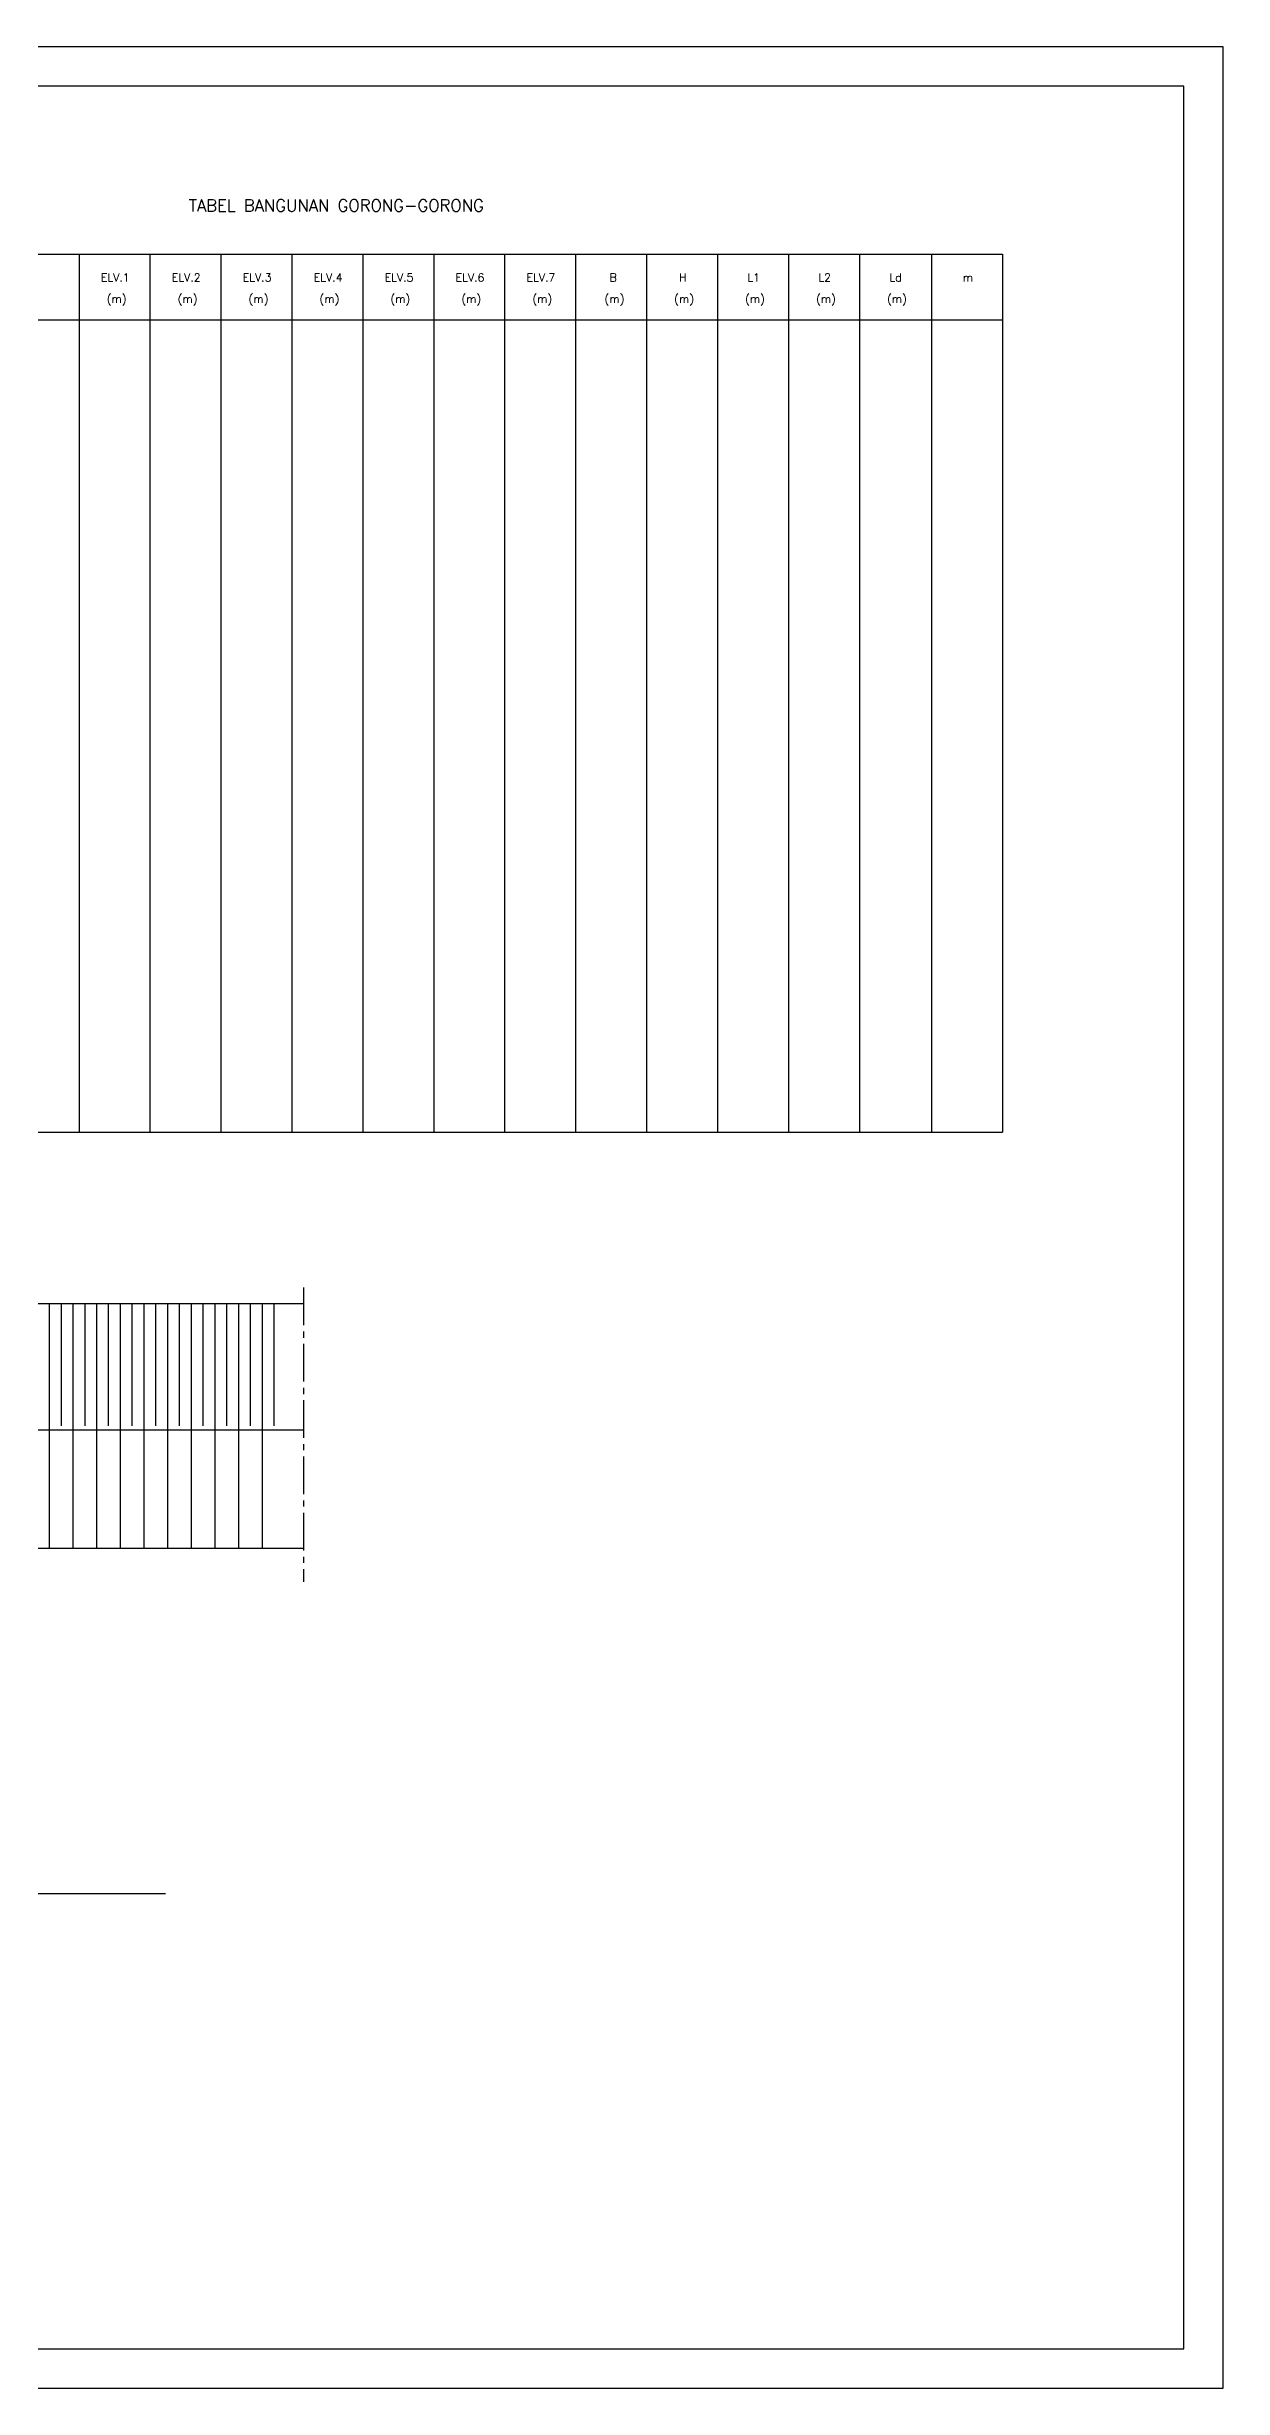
# Model space of a CAD drawing. Header units: metres. Extents: x -50 to 791, y -10 to 584.
# Drawn here: x 493 to 791, y -10 to 584 of the extents above; entities that cross this region are included whole.
import ezdxf
from ezdxf.enums import TextEntityAlignment as Align

# ---------------------------------------------------------------- set-up
doc = ezdxf.new("R2010")
doc.units = ezdxf.units.M
doc.linetypes.add('CENTER2', pattern=[28.575, 19.05, -3.175, 3.175, -3.175])
doc.layers.get('0').update_dxf_attribs({"linetype": 'CONTINUOUS'})
for name, color, linetype in [('BATUKALI', 5, 'CONTINUOUS'), ('GRS-POTONG', 5, 'CENTER2'), ('MUKAAIR', 3, 'CONTINUOUS'), ('TABEL', 3, 'CONTINUOUS')]:
    doc.layers.add(name, color=color, linetype=linetype)
doc.styles.add('L120', font='simplex.shx', dxfattribs={"height": 3.05})
doc.styles.add('L80', font='simplex.shx', dxfattribs={"height": 2.03})

msp = doc.modelspace()

# ---------------------------------------------------------------- linework, layer by layer
at = {"color": 1}
for p, q in [((493.109, 265.174), (493.109, 203.142)), ((499.109, 265.174), (499.109, 203.142)), ((505.109, 265.174), (505.109, 203.142)), ((511.109, 265.174), (511.109, 203.142)), ((517.109, 265.174), (517.109, 203.142)), ((523.109, 265.174), (523.109, 203.142)), ((529.109, 265.174), (529.109, 203.142)), ((535.109, 265.174), (535.109, 203.142)), ((541.109, 265.174), (541.109, 203.142)), ((547.109, 265.174), (547.109, 203.142))]:
    msp.add_line(p, q, dxfattribs=at)
at = {"color": 2}
for p, q in [((496.109, 265.174), (496.109, 234.158)), ((502.109, 265.174), (502.109, 234.158)), ((508.109, 265.174), (508.109, 234.158)), ((514.109, 265.174), (514.109, 234.158)), ((520.109, 265.174), (520.109, 234.158)), ((526.109, 265.174), (526.109, 234.158)), ((532.109, 265.174), (532.109, 234.158)), ((538.109, 265.174), (538.109, 234.158)), ((544.109, 265.174), (544.109, 234.158)), ((550.109, 265.174), (550.109, 234.158))]:
    msp.add_line(p, q, dxfattribs=at)
at = {"color": 1}
msp.add_lwpolyline([(-50, -10), (791, -10), (791, 584), (-50, 584)], close=True, dxfattribs=at)
at = {"color": 6}
msp.add_lwpolyline([(0, 0), (781, 0), (781, 574), (0, 574)], close=True, dxfattribs=at)
at = {"layer": 'BATUKALI'}
for points in [[(438.281, 265.174), (557.639, 265.174)], [(481.109, 203.142), (557.639, 203.142)], [(423.718, 115.457), (522.623, 115.457)]]:
    msp.add_lwpolyline(points, dxfattribs=at)
at = {"layer": 'GRS-POTONG', "ltscale": 0.5}
msp.add_lwpolyline([(557.639, 269.208), (557.639, 194.555)], dxfattribs=at)
at = {"layer": 'MUKAAIR'}
msp.add_lwpolyline([(30.174, 233.142), (557.639, 233.142)], dxfattribs=at)
at = {"layer": 'TABEL', "color": 3}
for points in [[(409.812, 531.428), (734.975, 531.428)], [(409.812, 514.768), (734.975, 514.768)]]:
    msp.add_lwpolyline(points, dxfattribs=at)
at = {"layer": 'TABEL'}
for points in [[(500.679, 531.428), (500.679, 308.619)], [(518.679, 531.428), (518.679, 308.619)], [(536.679, 531.428), (536.679, 308.619)], [(554.679, 531.428), (554.679, 308.619)], [(572.679, 531.428), (572.679, 308.619)], [(590.679, 531.428), (590.679, 308.619)], [(608.679, 531.428), (608.679, 308.619)], [(626.679, 531.428), (626.679, 308.619)], [(644.679, 531.428), (644.679, 308.619)], [(662.679, 531.428), (662.679, 308.619)], [(680.679, 531.428), (680.679, 308.619)], [(698.679, 531.428), (698.679, 308.619)], [(716.975, 531.428), (716.975, 308.619)], [(734.975, 531.428), (734.975, 308.619)], [(409.812, 308.619), (734.975, 308.619)]]:
    msp.add_lwpolyline(points, dxfattribs=at)

# ---------------------------------------------------------------- texts
at = {"layer": 'TABEL', "color": 4, "style": 'L120'}
msp.add_text('TABEL BANGUNAN GORONG-GORONG', height=3.05, dxfattribs=at).set_placement((565.956, 542.243), align=Align.CENTER)
at = {"layer": 'TABEL', "color": 3, "style": 'L80'}
for s, p in [('ELV.1', (509.878, 524.462)), ('ELV.2', (527.878, 524.462)), ('ELV.3', (545.878, 524.462)), ('ELV.4', (563.878, 524.462)), ('ELV.5', (581.878, 524.462)), ('ELV.6', (599.878, 524.462)), ('ELV.7', (617.878, 524.462)), ('B', (636.204, 524.462)), ('H', (653.878, 524.462)), ('L1', (671.878, 524.462)), ('L2', (689.878, 524.462)), ('Ld', (707.878, 524.462)), ('m', (726.226, 524.462)), ('(m)', (510.218, 519.022)), ('(m)', (528.218, 519.022)), ('(m)', (546.218, 519.022)), ('(m)', (564.218, 519.022)), ('(m)', (582.218, 519.022)), ('(m)', (600.218, 519.022)), ('(m)', (618.218, 519.022)), ('(m)', (636.544, 519.022)), ('(m)', (654.218, 519.022)), ('(m)', (672.218, 519.022)), ('(m)', (690.218, 519.022)), ('(m)', (708.218, 519.022))]:
    msp.add_text(s, height=2.03, dxfattribs=at).set_placement(p, align=Align.CENTER)

doc.saveas('drawing.dxf')
